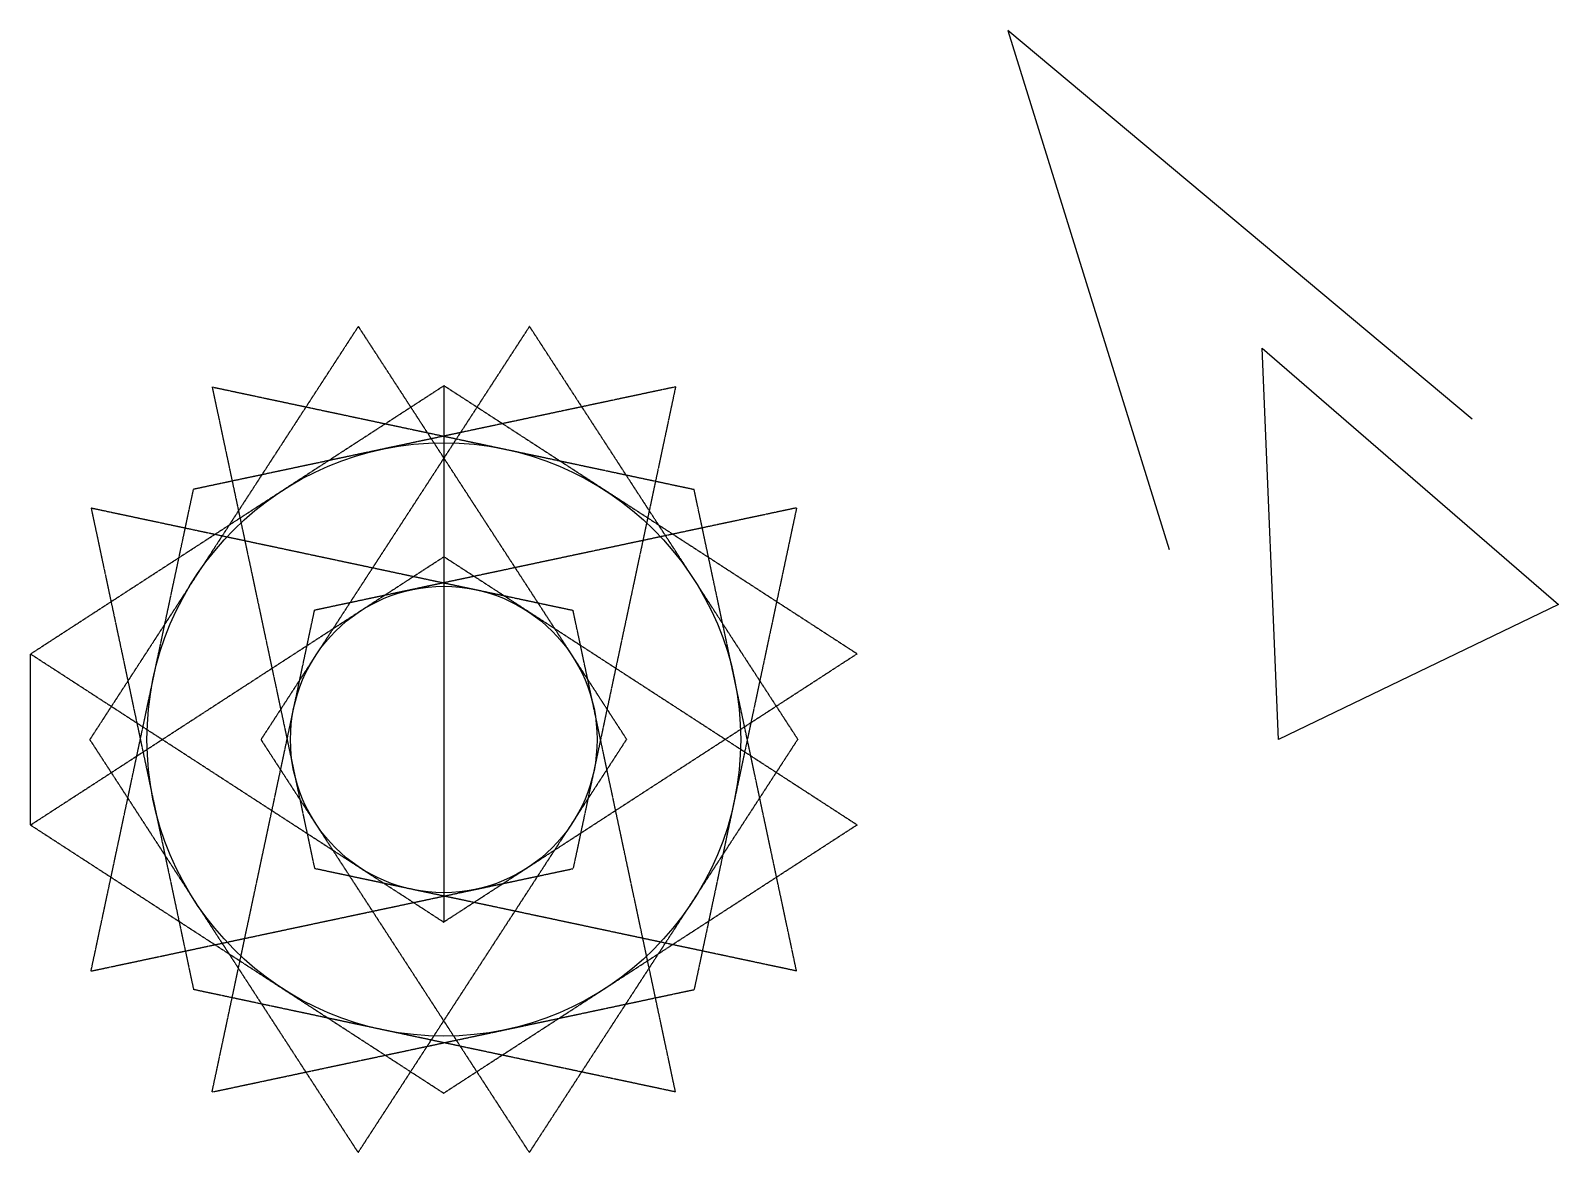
# Model space of a CAD drawing. Header units: millimetres. Extents: x -1811 to 4884, y -1811 to 3108.
import ezdxf

# ---------------------------------------------------------------- set-up
doc = ezdxf.new("R2010")
doc.units = ezdxf.units.MM
doc.linetypes.add('DASHED', pattern=[0.2067, 0.1654, -0.0413])

msp = doc.modelspace()

# ---------------------------------------------------------------- linework, layer by layer
at = {"color": 190, "linetype": 'DASHED', "lineweight": 25, "true_color": 0x8018ff}
for p, q in [((-375, 1810.7), (-1550.9, 0)), ((375, 1810.7), (-800.9, 0)), ((-375, 1810.7), (800.9, 0)), ((375, 1810.7), (1550.9, 0)), ((-1810.7, 375), (0, 1550.9)), ((1015.2, 1545.5), (-1096.6, 1096.6)), ((-1015.2, 1545.5), (-566.3, -566.3)), ((-1015.2, 1545.5), (1096.6, 1096.6)), ((1810.7, 375), (0, 1550.9)), ((1015.2, 1545.5), (566.3, -566.3)), ((-1545.5, -1015.2), (-1096.6, 1096.6)), ((1545.5, -1015.2), (1096.6, 1096.6)), ((-1545.5, 1015.2), (-1096.6, -1096.6)), ((-1545.5, 1015.2), (566.3, 566.3)), ((1545.5, 1015.2), (-566.3, 566.3)), ((1545.5, 1015.2), (1096.6, -1096.6)), ((-1810.7, -375), (0, 800.9)), ((1810.7, -375), (0, 800.9)), ((-1015.2, -1545.5), (-566.3, 566.3)), ((1015.2, -1545.5), (566.3, 566.3)), ((-1810.7, -375), (-1810.7, 375)), ((-1810.7, 375), (0, -800.9)), ((1810.7, 375), (0, -800.9)), ((-375, -1810.7), (-1550.9, 0)), ((375, -1810.7), (-800.9, 0)), ((-375, -1810.7), (800.9, 0)), ((375, -1810.7), (1550.9, 0)), ((-1810.7, -375), (0, -1550.9)), ((1810.7, -375), (0, -1550.9)), ((-1545.5, -1015.2), (566.3, -566.3)), ((1545.5, -1015.2), (-566.3, -566.3)), ((1015.2, -1545.5), (-1096.6, -1096.6)), ((-1015.2, -1545.5), (1096.6, -1096.6))]:
    msp.add_line(p, q, dxfattribs=at)
msp.add_line((0, 1550.9), (0, -800.9))
msp.add_lwpolyline([(4505.3, 1403.6), (2471.5, 3108), (3178.6, 833)])
msp.add_lwpolyline([(4883.6, 592.1), (3657.5, 0), (3585.4, 1714.9)], close=True)
at = {"color": 2, "true_color": 0xffff00}
msp.add_circle((0, 0), 1300.7, dxfattribs=at)
at = {"color": 3, "true_color": 0x00ff00}
msp.add_circle((0, 0), 671.7, dxfattribs=at)

doc.saveas('drawing.dxf')
